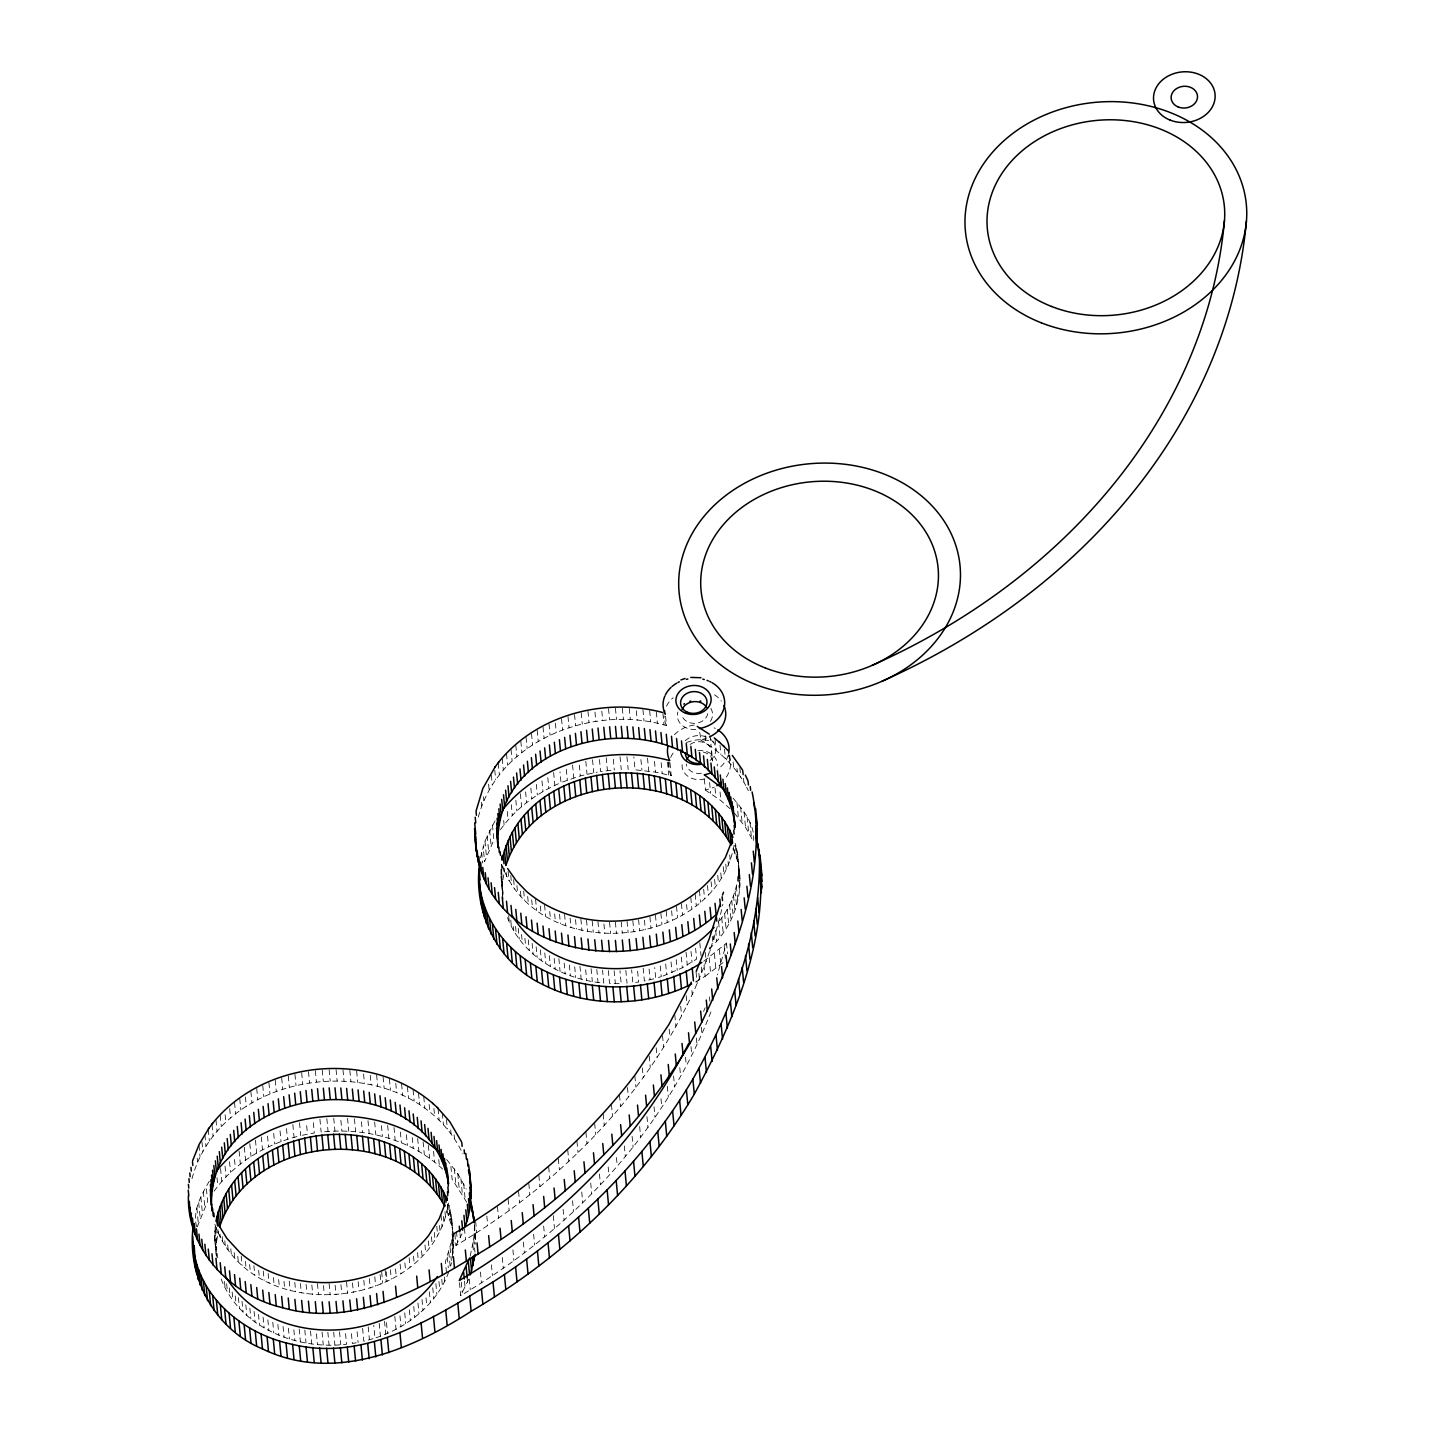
<?xml version="1.0" encoding="UTF-8"?>
<svg xmlns="http://www.w3.org/2000/svg" width="1435" height="1435" viewBox="0 0 1435 1435"><rect width="100%" height="100%" fill="white"/><g stroke="black" fill="none" stroke-linecap="round" stroke-linejoin="round"><path stroke-width="0.75" stroke-dasharray="5 3.75" d="M217.779 1257.867L214.784 1240.54L215.214 1226.118L216.631 1241.149L216.201 1255.571M453.245 1253.15L451.828 1238.118L452.527 1257.939L453.245 1233.957M470.178 1256.145L473.729 1239.23L474.411 1227.822L475.631 1240.719M500.923 874.292L501.497 864.677L502.914 898.902L500.923 874.292L502.824 895.063M719.67 920.66C736.55 899.243 743.438 869.646 735.133 843.367M709.285 948.768C737.823 923.584 749.644 879.26 731.061 844.892M216.631 1241.149L218.353 1231.607M214.891 1224.342C250.641 1329.223 432.132 1312.487 448.509 1203.032M502.914 879.709L504.636 870.148M480.438 857.879L484.994 841.089L495.559 819.762M446.464 1272.432L445.442 1261.688L451.11 1242.907M695.58 981.935L705.123 976.338L703.706 961.306L726.523 943.1L717.339 974.831M192.021 1178.619C222.945 1062.42 411.576 1045.003 462.877 1153.919M209.277 1181.202C201.42 1194.853 192.487 1210.261 196.559 1226.566M197.259 1226.853L207.591 1201.418L206.174 1186.386M478.303 817.161C498.86 739.276 593.749 704.011 666.468 725.59L665.571 716.191M450.68 1265.849L451.523 1262.692M454.877 1234.19L455.935 1245.472C582.466 1170.709 690.648 1050.079 722.863 904.265M492.456 824.928L493.873 839.959L484.564 861.664L483.147 846.632M501.676 864.426C538.484 966.221 713.859 951.262 734.11 845.412L734.989 853.825M448.689 1272.11C436.778 1304.523 407.181 1327.752 374.965 1338.102L373.746 1325.222M459.469 1282.693L460.671 1295.572L469.03 1278.549M710.899 1011.908C664.584 1132.412 570.951 1230.62 460.671 1295.572M703.581 1011.424L705.123 1007.801M455.935 1245.472L462.016 1233.885M214.102 1191.176C234.282 1163.032 265.726 1144.251 299.072 1136.072M500.384 829.735C515.506 808.587 537.174 792.676 561.013 782.649L559.991 771.904M705.123 976.338L724.011 961.863M663.06 976.033L682.325 967.818L696.621 959.082L695.598 948.338M562.592 782.021L580.35 775.904L597.175 772.138M362.589 1328.344L363.808 1341.241L373.118 1338.658M643.167 968.123L644.387 981.02L653.84 978.813M699.724 732.334L700.944 739.725A30.87 25.346 -5.4 0 0 706.737 738.092M704.154 779.205L705.679 789.824A30.87 25.346 -5.4 0 0 714.2 787.062M302.426 1135.282L307.485 1134.188L306.462 1123.444M310.893 1133.596L314.301 1133.004L313.081 1120.125M356.185 1342.801L352.364 1343.465L351.144 1330.568M610.897 770.326L600.583 771.564L599.364 758.667M324.615 1131.784C367.216 1127.802 412.634 1140.09 443.863 1170.225M221.169 1279.033C239.878 1327.895 297.296 1350.389 346.57 1344.218L345.548 1333.492M608.332 970.598L609.552 983.477L615.364 983.657L621.194 983.603L619.974 970.724M669.984 762.81L671.203 775.689L655.49 772.102L635.059 769.806L633.84 756.927M507.452 917.575C522.161 956.75 563.542 979.764 603.758 983.065L602.539 970.186M700.441 739.85C719.168 750.738 735.527 766.272 745.734 785.519M705.177 789.95L720.872 800.622L730.146 808.784M732.98 798.111C743.187 810.111 754.595 823.69 753.68 840.426M734.415 813.143L745.5 827.224L753.07 840.82M446.698 1159.552L457.783 1173.633L466.196 1188.987M466.788 1202.279L452.097 1179.122L450.68 1164.09M746.666 787.223L748.317 790.721M446.877 1210.763L452.545 1229.203M453.281 1234.441L448.85 1204.826L450.267 1219.858M503.201 893.323L501.066 879.081M474.321 1225.885L475.774 1240.97M749.985 822.309L751.402 837.34M743.509 778.344L743.868 782.111M747.187 817.179L748.604 832.21M739.868 767.725L740.765 777.124M744.065 812.192L745.5 827.224M736.998 768.514L737.357 772.263M740.657 807.331L742.092 822.363M733.124 761.931L733.644 767.564M736.962 802.631L738.397 817.663M729.751 755.258L730.343 761.698M728.603 751.761L729.68 763.025M737.393 852.731L739.958 877.287M738.684 867.045L740.101 882.077M736.406 848.013L737.823 863.045M738.541 871.852L739.958 886.884M738.397 873.467L739.814 888.498M735.33 845.52L736.55 858.399M738.11 876.659L739.527 891.691M724.532 749.267L725.41 758.667M736.388 886.22L737.805 901.252M735.115 890.938L736.532 905.969M720.011 745.106L720.908 754.487M729.715 854.919L730.236 860.552M733.554 895.619L734.971 910.651M728.047 861.413L728.406 865.161M731.724 900.247L733.142 915.279M715.06 739.24L716.137 750.523M720.065 792.03L720.872 800.622M725.769 864.085L726.307 869.718M729.626 904.785L731.043 919.817M723.24 866.668L723.94 874.184M727.258 909.252L728.675 924.283M711.634 751.115L712.585 761.106M710.056 735.473L711.132 746.738M715.043 788.263L715.868 796.856M720.783 872.91L721.321 878.561M724.639 913.629L726.056 928.66M726.523 943.1L727.545 953.844M705.177 735.671L705.894 743.187M709.608 782.541L710.63 793.286M717.733 875.314L718.433 882.83M721.751 917.898L723.186 932.929M724.173 945.414L725.392 958.293M714.612 879.458L715.312 886.974M718.63 922.041L720.047 937.073M719.401 949.683L720.836 964.715M711.078 881.61L711.957 891.009M715.688 930.382L716.693 941.109M713.661 935.997L714.02 939.764M714.397 953.755L715.814 968.786M707.473 885.503L708.37 894.902M712.298 936.427L713.105 945.001M709.877 947.046L710.235 950.813M703.67 889.269L704.549 898.651M709.159 957.647L710.576 972.679M699.473 890.991L700.531 902.256M705.267 952.41L706.163 961.809M709.482 996.877L709.877 1001.164M695.24 894.435L696.298 905.7M699.832 942.921L701.033 955.818M701.267 967.1L701.805 972.733M698.863 973.343L699.473 979.8M690.827 897.7L691.885 908.983M696.101 972.32L697.177 983.585M701.302 1027.245L701.912 1033.684M686.576 904.552L687.293 912.068M691.006 951.441L692.029 962.185M691.903 990.616L692.262 994.365M696.388 1038.025L696.997 1044.465M668.405 762.093L669.015 768.532M681.446 903.709L682.522 914.992M686.038 952.212L687.257 965.091M662.916 713.625L663.975 724.908M667.49 762.128L668.71 775.008M686.181 995.675L687.06 1005.074M690.988 1046.581L691.813 1055.173M676.513 906.436L677.589 917.7M681.302 957.073L682.325 967.818M656.351 712.047L657.409 723.312M661.14 762.685L662.145 773.429M671.616 910.83L672.513 920.23M676.226 959.602L677.248 970.329M680.71 1006.276L681.607 1015.675M685.535 1057.2L686.343 1065.792M649.678 710.72L650.755 722.002M654.468 761.375L655.49 772.102M666.235 911.279L667.293 922.544M671.024 961.916L672.028 972.661M674.809 1014.922L675.867 1026.204M679.795 1067.712L680.603 1076.304M642.934 709.679L644.01 720.962M647.526 758.182L648.746 771.061M660.889 913.377L661.966 924.66M665.679 964.033L666.701 974.76M669.158 1029.11L669.876 1036.626M673.589 1075.999L674.611 1086.726M636.297 710.791L637.194 720.191M640.907 759.563L641.929 770.29M655.454 915.279L656.512 926.562M660.243 965.916L661.248 976.661L655.705 978.329L654.701 967.603M662.539 1035.675L663.598 1046.958M667.311 1086.331L668.333 1097.058M649.911 916.947L650.97 928.23M629.265 708.424L630.324 719.706M644.458 920.283L645.355 929.683M649.068 969.055L650.091 979.782M656.172 1047.783L657.069 1057.182M660.997 1098.69L661.804 1107.282M622.359 708.226L623.436 719.491M626.951 756.711L628.171 769.591M638.593 919.638L639.651 930.902M649.212 1056.016L650.27 1067.281M654.001 1106.654L655.006 1117.399M615.454 708.298L616.512 719.563M620.028 756.783L621.247 769.662M632.835 920.624L633.911 931.907M637.624 971.28L638.647 982.006L632.853 982.778L631.633 969.899M608.53 708.639L609.606 719.922M613.319 759.276L614.341 770.021M642.342 1067.891L643.221 1077.29M646.952 1116.645L647.956 1127.39M627.059 921.396L628.117 932.66M601.821 711.15L602.7 720.549M606.216 757.77L607.435 770.649M621.229 921.934L622.306 933.198M625.821 970.419L627.041 983.298M634.862 1075.891L635.92 1087.156M639.651 1126.529L640.656 1137.273M615.4 922.221L616.458 933.503M594.951 712.047L595.848 721.446M627.49 1087.515L628.369 1096.914M632.1 1136.287L633.104 1147.031M609.57 922.274L610.628 933.557M614.144 970.778L615.364 983.657M587.955 711.365L589.032 722.63M592.547 759.85L593.767 772.73M603.92 923.979L604.817 933.378M619.507 1095.264L620.584 1106.546M624.297 1145.919L625.319 1156.646M581.211 712.818L582.287 724.083M585.803 761.303L587.023 774.183M597.965 921.701L599.023 932.965M574.556 714.54L575.614 725.805M579.345 765.178L580.35 775.904M611.471 1104.771L612.53 1116.035M616.458 1157.561L617.265 1166.135M592.207 921.037L593.265 932.319M596.799 969.54L598 982.419M567.991 716.513L569.049 727.796M572.565 765.016L573.785 777.896M586.52 920.158L587.579 931.441M591.094 968.661L592.314 981.54M603.184 1114.116L604.261 1125.399M608.171 1166.906L608.996 1175.498M580.888 919.064L581.964 930.328M585.677 969.701L586.7 980.428M561.533 718.756L562.592 730.038M566.323 769.411L567.327 780.138M575.525 919.602L576.422 928.983M579.937 966.203L581.157 979.101M594.664 1123.336L595.74 1134.601M599.453 1173.974L600.476 1184.718M555.381 723.15L556.278 732.532M570.09 918.041L570.969 927.423M574.7 966.795L575.704 977.54M549.031 724.011L550.089 735.294M553.623 772.514L554.825 785.393M585.928 1132.412L586.987 1143.677M590.718 1183.05L591.722 1193.776M564.565 914.364L565.641 925.647M569.354 965.02L570.377 975.746M543.022 727.007L544.08 738.272M547.793 777.644L548.816 788.389M559.542 914.239L560.421 923.638M564.152 963.011L565.157 973.737M576.942 1141.327L578.018 1152.592M581.731 1191.965L582.754 1202.709M554.645 913.916L555.345 921.431M558.879 958.652L560.081 971.531M537.174 730.236L538.233 741.5M541.964 780.873L542.968 791.6M549.713 911.494L550.43 919.01M554.143 958.383L555.166 969.109M531.524 733.68L532.582 744.944M536.295 784.317L537.318 795.062M544.582 905.108L545.659 916.391M549.372 955.746L550.394 966.49M567.758 1150.081L568.816 1161.363M572.529 1200.736L573.552 1211.463M526.071 737.357L527.129 748.622M530.842 787.994L531.865 798.721M540.349 906.059L541.049 913.575M544.78 952.93L545.784 963.674M520.833 741.231L521.892 752.496M525.605 791.869L526.627 802.613M535.578 899.297L536.636 910.561M540.349 949.934L541.372 960.661M558.341 1158.691L559.399 1169.973M563.112 1209.346L564.134 1220.073M531.703 899.871L532.403 907.386M536.134 946.741L537.156 957.486M515.811 745.303L516.887 756.586M520.403 793.806L521.623 806.685M527.685 896.498L528.385 904.014M532.116 943.387L533.12 954.131M511.039 749.572L512.116 760.855M515.829 800.228L516.851 810.954M523.685 891.099L524.582 900.498M528.295 939.871L529.318 950.598M548.708 1167.139L549.766 1178.422M553.282 1215.642L554.502 1228.521M520.457 891.189L520.995 896.821M524.905 938.329L525.73 946.921M506.537 754.021L507.595 765.303M511.308 804.676L512.331 815.403M516.923 885.485L517.622 893M521.551 934.508L522.376 943.1M502.268 758.649L503.344 769.913M507.255 811.439L508.08 820.031M513.622 879.637L514.501 889.036M518.232 928.391L519.255 939.136M510.752 875.547L511.631 884.929M515.56 926.454L516.367 935.046M538.86 1175.426L539.919 1186.691M543.65 1226.064L544.654 1236.809M498.286 763.42L499.362 774.703M503.685 820.515L504.098 824.802M508.133 871.332L509.012 880.731M513.335 926.526L513.748 930.831M506.286 872.641L506.645 876.408M510.77 920.068L511.38 926.508M494.77 770.218L495.649 779.618M504.187 868.229L504.546 871.978M508.672 915.638L509.281 922.095M502.824 866.327L503.631 874.919M501.066 869.484L502.483 884.516M491.362 775.295L492.241 784.676M528.815 1183.534L529.874 1194.817M533.605 1234.172L534.609 1244.916M488.6 784.227L489.138 789.86M489.64 830.219L491.075 845.251M483.487 796.784L483.846 800.551M487.165 835.618L488.582 850.65M518.555 1191.48L519.631 1202.745M523.344 1242.118L524.367 1252.845M481.317 802.255L481.676 806.022M484.994 841.089L486.411 856.121M481.622 852.246L482.644 862.973M508.116 1199.229L509.174 1210.512M512.905 1249.867L513.909 1260.612M497.479 1206.817L498.537 1218.082M502.268 1257.455L503.272 1268.199M486.824 1216.091L487.721 1225.472M491.434 1264.845L492.456 1275.589M475.649 1221.418L476.707 1232.683M480.438 1272.056L481.442 1282.8M474.447 1224.288L475.667 1237.167M474.25 1233.526L475.254 1244.271M473.729 1239.23L474.949 1252.109M472.886 1244.898L473.496 1251.338M463.702 1183.749L465.119 1198.781M460.904 1178.637L462.321 1193.669M464.456 1228.432L465.532 1239.714M469.245 1279.069L470.267 1289.814M454.124 1134.816L454.482 1138.565M457.783 1173.633L459.218 1188.664M467.182 1277.903L467.595 1282.208M450.716 1129.955L451.074 1133.722M454.375 1168.79L455.81 1183.821M460.007 1233.723L460.366 1237.49M464.492 1281.15L465.101 1287.59M446.482 1119.623L447.361 1129.022M456.491 1231.499L457.568 1242.782M461.281 1282.137L462.303 1292.881M442.321 1113.201L443.397 1124.484M451.11 1214.171L453.819 1243.535M450.124 1209.472L451.541 1224.503M452.456 1235.463L453.675 1248.342M447.684 1204.539L448.707 1215.266M447.433 1204.073L447.792 1207.822M438.07 1108.842L439.128 1120.125M450.106 1247.661L451.325 1260.558M444.976 1211.678L445.514 1217.328M448.832 1252.396L450.249 1267.428M433.908 1108.43L434.626 1115.946M438.751 1159.606L439.361 1166.045M443.433 1216.36L443.953 1221.992M447.272 1257.078L448.294 1267.805M441.065 1215.337L442.123 1226.62M429.137 1104.448L429.854 1111.964M433.567 1151.336L434.59 1162.063M439.487 1225.526L440.025 1231.158M444.348 1276.971L444.76 1281.276M436.778 1226.243L437.657 1235.625M441.783 1279.303L442.393 1285.742M423.773 1096.914L424.85 1108.197M428.365 1145.417L429.585 1158.296M434.321 1232.486L435.038 1240.001M438.966 1281.527L439.774 1290.101M418.536 1093.362L419.612 1104.627M423.128 1141.847L424.347 1154.745M431.451 1236.755L432.15 1244.271M435.881 1283.643L436.886 1294.37M428.33 1240.916L429.029 1248.432M432.76 1287.787L433.765 1298.531M413.101 1090.026L414.159 1101.291M417.675 1138.511L418.894 1151.39M424.957 1244.934L425.675 1252.45M429.388 1291.823L430.41 1302.567M407.432 1086.905L408.509 1098.188M412.222 1137.56L413.244 1148.287M421.549 1250.71L422.087 1256.36M426.016 1297.868L426.823 1306.46M417.567 1252.594L418.267 1260.109M421.998 1299.482L423.002 1310.209M401.603 1084.035L402.661 1095.318M406.392 1134.69L407.397 1145.417M413.531 1256.199L414.249 1263.715M417.962 1303.088L418.984 1313.814M395.755 1083.299L396.652 1092.699M400.365 1132.054L401.387 1142.798M409.136 1257.76L410.015 1267.159M413.746 1306.514L414.751 1317.258M389.405 1079.048L390.464 1090.313M393.997 1127.533L395.199 1140.43M404.885 1262.908L405.603 1270.423M409.316 1309.796L410.338 1320.523M383.091 1076.932L384.149 1088.196M387.665 1125.435L388.885 1138.314M400.114 1264.127L400.993 1273.527M404.724 1312.899L405.746 1323.626M395.522 1268.917L396.239 1276.433M399.952 1315.805L400.975 1326.532M376.634 1075.084L377.692 1086.349M381.423 1125.722L382.427 1136.466M390.41 1269.76L391.307 1279.159M394.822 1316.379L396.042 1329.258M370.248 1075.371L371.127 1084.77M374.643 1121.991L375.862 1134.87M386.284 1271.805L387.163 1281.204M385.154 1270.406L386.23 1281.67M363.575 1074.062L364.472 1083.443M367.988 1120.663L369.208 1133.56M381.674 1271.948L382.75 1283.231M386.463 1322.586L387.486 1333.33M380.114 1274.603L381.01 1284.002M384.526 1321.222L385.746 1334.102M356.651 1071.138L357.728 1082.403M361.441 1121.775L362.463 1132.52M374.786 1276.719L375.683 1286.101M379.199 1323.321L380.418 1336.218M349.835 1070.367L350.911 1081.649M354.427 1118.87L355.647 1131.749M369.351 1278.603L370.23 1288.002M363.808 1280.289L364.687 1289.67M368.203 1326.891L369.423 1339.788M342.983 1069.882L344.041 1081.147M347.557 1118.367L348.777 1131.264M358.176 1281.742L359.073 1291.123M336.077 1069.667L337.153 1080.95M340.866 1120.304L341.889 1131.049M352.49 1282.962L353.369 1292.361M357.1 1331.734L358.104 1342.46M329.171 1069.739L330.229 1081.021M333.745 1118.242L334.965 1131.121M346.552 1282.083L347.629 1293.348M322.247 1070.097L323.323 1081.362M326.839 1118.582L328.059 1131.462M340.938 1284.72L341.835 1294.119M315.359 1070.725L316.418 1081.99M319.933 1119.21L321.153 1132.107M335.126 1285.258L336.005 1294.657M339.539 1331.877L340.759 1344.756M329.117 1283.679L330.176 1294.944M333.691 1332.164L334.911 1345.043M308.489 1071.622L309.565 1082.905M323.467 1285.617L324.346 1294.998M327.862 1332.218L329.081 1345.115M301.673 1072.806L302.749 1084.089M317.458 1283.554L318.534 1294.836M322.05 1332.057L323.27 1344.936M294.928 1074.259L296.005 1085.542M299.52 1122.762L300.74 1135.641M311.843 1285.025L312.74 1294.424M316.453 1333.779L317.476 1344.523M288.274 1075.981L289.332 1087.264M292.848 1124.484L294.067 1137.363M306.103 1284.379L306.982 1293.778M310.516 1330.998L311.718 1343.878M281.708 1077.972L282.767 1089.237M286.48 1128.61L287.502 1139.354M300.417 1283.5L301.296 1292.881M304.812 1330.119L306.032 1342.999M294.785 1282.388L295.682 1291.787M299.197 1329.007L300.417 1341.886M275.251 1080.214L276.309 1091.479M280.04 1130.852L281.045 1141.596M289.242 1281.042L290.139 1290.442M293.852 1329.814L294.875 1340.541M268.919 1082.707L269.995 1093.99M273.708 1133.363L274.731 1144.09M283.986 1281.365L284.686 1288.881M288.417 1328.254L289.422 1338.981M262.748 1085.47L263.807 1096.735M267.538 1136.107L268.542 1146.834M278.641 1279.572L279.359 1287.087M283.072 1326.46L284.094 1337.205M256.721 1088.447L257.798 1099.73M261.314 1136.95L262.533 1149.83M273.439 1277.581L274.139 1285.096M277.87 1324.451L278.874 1335.196M268.184 1273.473L269.062 1282.872M272.793 1322.245L273.798 1332.989M250.892 1091.676L251.95 1102.959M255.466 1140.179L256.686 1153.058M263.251 1271.069L264.148 1280.45M267.861 1319.823L268.883 1330.568M245.403 1097.004L246.3 1106.403M249.816 1143.623L251.035 1156.502M258.659 1270.316L259.376 1277.832M263.089 1317.204L264.112 1327.931M239.771 1098.797L240.847 1110.08M244.363 1147.3L245.582 1160.18M253.887 1265.616L254.766 1275.015M258.497 1314.388L259.502 1325.115M234.551 1102.672L235.609 1113.955M239.125 1151.175L240.345 1164.054M249.636 1264.504L250.354 1272.02M254.067 1311.375L255.089 1322.119M245.421 1261.311L246.12 1268.827M249.851 1308.2L250.856 1318.926M229.708 1108.645L230.605 1118.026M234.515 1159.552L235.34 1168.144M241.223 1256.073L242.102 1265.473M245.833 1304.846L246.838 1315.572M225.116 1114.78L225.833 1122.296M229.546 1161.668L230.569 1172.413M237.762 1256.307L238.3 1261.957M242.013 1301.312L243.035 1312.056M234.174 1252.629L234.712 1258.262M238.425 1297.635L239.448 1308.379M220.237 1115.479L221.313 1126.744M225.026 1166.117L226.048 1176.861M230.82 1248.809L231.34 1254.441M235.268 1295.966L236.075 1304.541M215.985 1120.089L217.062 1131.372M220.577 1168.592L221.797 1181.471M227.699 1244.845L228.219 1250.477M232.147 1292.002L232.972 1300.576M224.811 1240.755L225.349 1246.387M229.277 1287.895L230.084 1296.487M212.003 1124.879L213.08 1136.143M216.99 1177.669L217.815 1186.261M222.192 1236.54L222.73 1242.172M226.658 1283.697L227.465 1292.271M220.003 1234.1L220.362 1237.849M224.488 1281.509L225.098 1287.948M217.905 1229.669L218.263 1233.436M208.308 1129.793L209.367 1141.076M216.541 1227.768L217.349 1236.36M214.784 1230.925L216.201 1245.957M214.64 1235.732L216.541 1256.504M204.9 1134.852L205.958 1146.135M214.784 1240.54L216.434 1258.208M201.958 1141.919L202.855 1151.318M198.981 1145.327L200.039 1156.61M203.357 1191.678L204.792 1206.709M197.205 1158.242L197.564 1161.991M200.864 1197.059L202.299 1212.091M198.694 1202.548L200.129 1217.58M196.864 1208.091L198.281 1223.122M451.828 1218.925L452.402 1228.504M666.468 725.59A30.87 25.346 -5.4 0 1 664.118 715.939M666.468 706.163A30.87 25.346 -5.4 0 1 673.158 697.733M714.504 694.791A30.87 25.346 -5.4 0 1 721.375 701.159M707.76 713.661A13.22 10.87 -5.4 0 1 695.347 723.312A13.22 10.87 -5.4 0 1 681.894 715.509M710.863 708.316A17.633 14.476 -5.4 0 1 710.468 721.375M695.796 729.464A17.633 14.476 -5.4 0 1 677.858 712.011M728.155 755.348A30.87 25.346 -5.4 0 1 717.805 769.106M674.432 734.702A30.87 25.346 -5.4 0 1 695.24 724.908M714.11 727.832A30.87 25.346 -5.4 0 1 715.383 728.46M728.693 755.689A30.87 25.346 -5.4 0 1 726.11 777.357M671.203 775.689A30.87 25.346 -5.4 0 1 669.194 762.326M670.665 757.447A30.87 25.346 -5.4 0 1 674.055 751.797M686.504 742.577A30.87 25.346 -5.4 0 1 714.217 742.29M690.109 744.442A13.22 10.87 -5.4 0 1 706.63 743.76A13.22 10.87 -5.4 0 1 710.433 756.873M701.374 773.268A13.22 10.87 -5.4 0 1 686.289 764.048M703.276 752.048A13.22 10.87 -5.4 0 1 712.513 760.586M697.948 750.738A17.633 14.476 -5.4 0 1 717.213 766.003M704.782 778.846A17.633 14.476 -5.4 0 1 687.526 775.994A17.633 14.476 -5.4 0 1 682.594 762.111M712.406 741.016A17.633 14.476 -5.4 0 1 710.092 760.478M685.212 740.747A17.633 14.476 -5.4 0 1 706.558 737.034M710.092 738.971A17.633 14.476 -5.4 0 1 711.868 740.46"/><path stroke-width="1.5" d="M756.478 838.309C774.129 927.01 736.083 1017.487 694.307 1094.134C640.763 1184.61 561.426 1258.262 471.128 1311.321C410.805 1350.317 332.525 1383.197 262.479 1348.882C214.748 1329.348 186.837 1277.545 193.133 1226.907M195.573 1268.414L194.227 1245.741M210.407 1194.189L211.465 1205.454C209.331 1078.887 427.935 1058.725 448.509 1183.839L447.451 1172.574M715.025 903.332L716.101 914.615C641.104 983.908 475.846 954.078 475.702 836.085M691.634 984.015C645.786 1007.137 588.798 1008.141 542.932 984.553C497.64 963.477 472.958 912.373 479.595 863.565L479.99 867.852M463.953 1215.355L465.03 1226.62C472.94 1206.799 471.541 1185.149 468.51 1164.503M498.035 847.206C490.913 716.137 720.944 696.029 735.222 827.17L733.016 806.38M188.416 1195.75C186.837 1250.441 231.519 1295.913 282.713 1307.733C357.62 1329.438 428.455 1284.361 489.712 1246.889C577.193 1190.871 652.853 1114.511 701.715 1022.348C735.438 952.015 768.245 871.099 752.101 791.959M194.155 1253.383C202.676 1301.258 246.802 1335.07 292.596 1344.398C365.728 1362.192 433.298 1318.012 493.012 1281.975C573.552 1230.351 644.01 1161.686 692.872 1079.102C732.083 1009.72 762.99 930.149 759.169 849.394M470.375 1274.872L475.146 1254.262M215.932 1221.328C237.439 1117.578 407.486 1101.901 447.29 1200.234M476.187 810.578L482.895 788.353L495.165 766.828M502.214 859.888C523.649 756.783 691.831 740.46 732.962 837.287M719.796 905.27L709.285 938.616L696.226 971.405M192.595 1160.807L199.106 1144.43L208.882 1128.269M443.361 1191.301L444.778 1206.333C398.553 1120.789 249.744 1134.529 219.627 1226.871L218.21 1211.84M729.644 829.861L731.061 844.892C684.836 759.33 536.026 773.07 505.909 865.431L504.492 850.399M444.581 1205.113L439.074 1218.979L428.527 1235.661C384.203 1290.424 293.673 1298.765 240.201 1252.827L226.874 1238.333L218.999 1225.687M688.567 1043.676C637.875 1143.211 554.897 1224.037 459.254 1280.54L469.568 1257.993M730.863 843.672L725.357 857.538L714.809 874.202C670.486 928.965 579.955 937.324 526.484 891.386L516.277 880.857L507.649 868.57M722.469 895.099L723.563 892.175M691.311 982.186L668.907 1024.464L635.436 1074.385C586.108 1139.534 522.699 1193.382 452.348 1234.62M437.388 1276.504C391.109 1345.725 271.054 1349.851 226.048 1277.24M212.093 1124C263.807 1059.209 370.732 1049.362 433.298 1103.82M498.393 762.541C536.403 714.738 604.422 697.159 662.45 712.442M208.398 1128.915L212.559 1123.372M494.698 767.456L498.842 761.931M502.663 809.77C541.641 761.465 611.059 744.137 669.786 760.658A30.87 25.346 -5.4 0 1 668.028 746.057M216.38 1171.229C268.524 1106.798 375.037 1096.968 437.926 1151.013M714.074 927.387C662.45 984.589 554.484 983.746 512.331 915.799M701.823 962.454C627.292 1012.644 494.896 984.607 479.577 886.31M680.908 679.957L685.015 678.522M699.383 728.567L699.885 728.442A30.87 25.346 -5.4 0 0 723.94 708.388A30.87 25.346 -5.4 0 0 712.244 682.791M690.773 677.41L700.98 677.715M697.231 726.415L709.285 734.146M714.271 737.895L719.581 742.379M724.209 789.573L704.262 774.792A30.87 25.346 -5.4 0 0 711.437 772.622M723.491 746.003L728.334 750.9M437.209 1107.443L449.711 1121.56L461.496 1141.74M719.007 741.859L724.083 746.541M432.724 1103.3L437.801 1107.999M732.298 755.42L742.505 769.949M745.303 775.061L747.779 780.281M474.339 1222.925L470.196 1199.768L470.608 1204.055M759.815 860.713L760.604 864.426M468.402 1170.207L469.586 1175.785M755.635 808.676L757.214 825.609M760.03 855.027L761.949 875.727M756.317 820.031L757.375 831.313M760.693 866.381L762.111 881.413M754.146 803.116L754.684 808.748M758.003 843.834L759.007 854.56M757.214 837L756.137 825.735L757.034 838.901M760.532 872.085L761.949 887.117M760.353 873.969L761.77 889M756.891 842.614L757.285 846.901M755.635 831.421L756.693 842.704M760.012 877.772L761.429 892.803M750.254 786.541L750.613 790.29M748.083 781.196L748.442 784.945M753.249 851.134L754.326 862.417M757.644 897.485L759.061 912.517M742.792 770.828L743.151 774.595M751.438 862.865L752.496 874.148M755.814 909.216L757.232 924.248M749.321 874.579L750.379 885.843M753.698 920.929L755.115 935.961M746.9 886.238L747.958 897.521M751.276 932.589L752.693 947.62M744.173 897.88L745.231 909.162M748.55 944.23L749.967 959.262M734.307 820.694L734.828 826.345M732.029 801.681L733.088 812.945M734.164 825.502L734.505 829.269M730.738 797.017L731.814 808.3M733.733 830.309L734.074 834.076M741.142 909.485L742.2 920.75M745.518 955.818L746.935 970.849M729.195 792.443L730.254 803.708M727.366 787.941L728.424 799.205M731.742 834.273L732.55 842.865M732.011 839.87L732.37 843.636M725.267 783.51L726.325 794.793M737.805 921.019L738.881 932.302M742.2 967.369L743.617 982.401M722.899 779.187L723.957 790.47M727.276 825.538L728.693 840.569M720.28 774.972L721.339 786.254M724.657 821.322L726.074 836.354M734.182 932.517L735.258 943.799M738.577 978.867L739.994 993.899M717.392 770.882L718.469 782.165M721.787 817.233L723.204 832.264M714.271 766.918L715.347 778.2M718.666 813.268L720.083 828.3M730.271 943.961L731.33 955.226M734.648 990.311L736.065 1005.343M710.917 763.097L711.993 774.362M715.294 809.448L716.729 824.479M722.146 896.749L722.505 900.516M707.329 759.42L708.406 770.685M711.706 805.77L713.141 820.802M726.056 955.333L727.115 966.598M730.433 1001.684L731.85 1016.715M719.796 899.063L720.514 906.579M703.527 755.886L704.585 767.169M707.903 802.237L709.32 817.268M721.554 966.634L722.612 977.917M725.931 1012.984L727.348 1028.016M716.46 917.378L716.818 921.126M699.491 752.532L700.567 763.815M703.885 798.882L705.303 813.914M695.275 749.357L696.334 760.622M699.652 795.707L701.069 810.739M710.02 907.404L711.078 918.687M716.747 977.863L717.823 989.146M721.141 1024.213L722.558 1039.245M690.863 746.343L691.921 757.626M695.24 792.694L696.657 807.726M704.782 911.297L705.841 922.562M711.67 989.02L712.729 1000.303M716.047 1035.37L717.464 1050.402M686.253 743.527L687.329 754.81M690.63 789.878L692.065 804.909M699.329 914.956L700.388 926.239M706.289 1000.087L707.365 1011.37M710.684 1046.438L712.101 1061.469M681.481 740.908L682.558 752.191M685.876 787.259L687.293 802.291M676.567 738.487L677.625 749.77M680.943 784.837L682.36 799.869M693.679 918.418L694.737 929.683M700.639 1011.083L701.715 1022.348M705.033 1057.416L706.45 1072.447M671.49 736.281L672.549 747.545M675.867 782.613L677.284 797.645M687.831 921.647L688.89 932.911M692.208 967.979L693.428 980.876M694.701 1021.971L695.778 1033.236M699.096 1068.304L700.513 1083.335M666.27 734.272L667.329 745.554M670.647 780.622L672.064 795.654M681.822 924.624L682.881 935.907M686.199 970.975L687.616 986.006M660.943 732.496L662.001 743.76M665.32 778.828L666.737 793.86M688.495 1032.752L689.571 1044.034M692.872 1079.102L694.307 1094.134M675.634 927.369L676.71 938.651M680.011 973.719L681.446 988.751M655.49 730.917L656.566 742.2M659.867 777.268L661.302 792.299M682.02 1043.442L683.078 1054.707M686.396 1089.793L687.813 1104.824M669.32 929.88L670.378 941.145M673.697 976.231L675.114 991.262M649.947 729.59L651.024 740.855M654.342 775.94L655.759 790.972M644.333 728.478L645.391 739.742M648.71 774.828L650.127 789.86M675.257 1054.007L676.316 1065.29M679.634 1100.358L681.051 1115.39M662.862 932.122L663.921 943.405M667.239 978.473L668.656 993.504M638.647 727.599L639.705 738.864M643.024 773.949L644.441 788.981M656.297 934.113L657.356 945.378M660.674 980.464L662.091 995.495M668.226 1064.483L669.284 1075.748M672.602 1110.833L674.037 1125.865M632.889 726.953L633.947 738.218M637.266 773.304L638.683 788.335M649.625 935.835L650.701 947.1M654.019 982.186L655.436 997.217M660.925 1074.815L662.001 1086.098M665.32 1121.165L666.737 1136.197M627.095 726.541L628.171 737.805M631.472 772.891L632.907 787.923M642.88 937.288L643.938 948.553M647.257 983.639L648.692 998.67M621.283 726.361L622.342 737.626M625.66 772.712L627.077 787.743M653.373 1085.039L654.45 1096.322M657.768 1131.39L659.185 1146.421M636.064 938.472L637.14 949.737M640.441 984.805L641.875 999.836M615.454 726.415L616.512 737.698M619.83 772.765L621.247 787.797M645.571 1095.138L646.629 1106.403M649.947 1141.489L651.364 1156.52M609.606 726.72L610.682 737.985M614.001 773.07L615.418 788.102M629.212 939.369L630.27 950.652M633.588 985.719L635.005 1000.751M603.794 727.24L604.852 738.523M608.171 773.591L609.588 788.622M622.306 939.997L623.382 951.279M626.682 986.347L628.117 1001.379M637.499 1105.093L638.557 1116.376M641.875 1151.444L643.293 1166.476M598 728.011L599.077 739.276M602.377 774.362L603.812 789.393M615.4 940.356L616.458 951.62M619.776 986.706L621.194 1001.738M629.176 1114.923L630.234 1126.188M633.553 1161.274L634.97 1176.305M592.26 729.016L593.319 740.281M596.637 775.348L598.054 790.38M608.476 940.427L609.552 951.692M612.871 986.76L614.288 1001.791M586.556 730.236L587.633 741.5M590.933 776.586L592.368 791.618M620.602 1124.592L621.678 1135.874M624.996 1170.942L626.413 1185.974M601.588 940.212L602.646 951.495M605.965 986.562L607.382 1001.594M580.942 731.689L582 742.953M585.319 778.039L586.736 793.071M575.399 733.357L576.457 744.639M579.776 779.707L581.193 794.739M594.718 939.728L595.794 950.992M599.095 986.078L600.53 1001.11M611.794 1134.134L612.853 1145.417M616.171 1180.485L617.606 1195.516M569.946 735.258L571.022 746.523M574.341 781.609L575.758 796.64M587.902 938.956L588.978 950.239M592.296 985.307L593.713 1000.338M564.619 737.375L565.677 748.639M568.995 783.707L570.413 798.739M602.736 1143.516L603.812 1154.798M607.131 1189.866L608.548 1204.898M581.157 937.916L582.233 949.181M585.534 984.267L586.969 999.298M559.399 739.689L560.475 750.953M563.794 786.039L565.211 801.071M574.502 936.607L575.561 947.871M578.879 982.939L580.296 997.971M593.462 1152.753L594.52 1164.018M597.839 1199.104L599.256 1214.136M554.323 742.218L555.399 753.483M558.699 788.55L560.134 803.582M567.937 935.01L568.995 946.293M572.314 981.361L573.731 996.392M549.39 744.926L550.466 756.209M553.784 791.277L555.202 806.309M544.618 747.85L545.695 759.115M549.013 794.183L550.43 809.214M583.937 1161.812L585.014 1173.095M588.314 1208.162L589.749 1223.194M561.48 933.163L562.538 944.427M565.856 979.513L567.273 994.545M540.026 750.935L541.085 762.218M544.403 797.286L545.82 812.318M555.166 931.046L556.224 942.311M559.542 977.396L560.959 992.428M535.614 754.218L536.672 765.483M539.99 800.551L541.408 815.582M574.197 1170.727L575.256 1181.992M578.574 1217.077L579.991 1232.109M548.977 928.678L550.053 939.943M553.354 975.011L554.789 990.042M531.38 757.662L532.439 768.927M535.757 803.995L537.174 819.026M527.362 761.25L528.421 772.532M531.739 807.6L533.156 822.632M542.968 926.041L544.026 937.324M547.345 972.392L548.762 987.423M564.224 1179.462L565.3 1190.745M568.619 1225.813L570.036 1240.844M523.542 765.016L524.6 776.281M527.919 811.367L529.354 826.381M537.12 923.171L538.197 934.454M541.497 969.522L542.932 984.553M519.954 768.909L521.013 780.174M524.331 815.259L525.748 830.291M531.47 920.068L532.529 931.351M535.847 966.419L537.264 981.45M516.6 772.945L517.658 784.21M520.977 819.277L522.394 834.309M554.053 1188.037L555.112 1199.301M558.43 1234.387L559.847 1249.419M513.461 777.088L514.537 788.371M517.856 823.439L519.273 838.471M526.017 916.732L527.075 928.014M530.394 963.082L531.829 978.114M510.591 781.358L511.649 792.64M514.968 827.708L516.403 842.74M520.779 913.18L521.856 924.445M525.156 959.513L526.591 974.544M507.972 785.734L509.03 796.999M512.349 832.085L513.766 847.116M505.604 790.201L506.663 801.465M509.981 836.551L511.398 851.583M543.65 1196.431L544.708 1207.696M548.026 1242.764L549.444 1257.795M515.775 909.395L516.833 920.678M520.152 955.746L521.587 970.778M503.506 794.739L504.564 806.022M507.882 841.089L509.299 856.121M501.676 799.367L502.734 810.631M506.053 845.717L507.47 860.749M511.003 905.413L512.08 916.696M515.398 951.764L516.815 966.795M500.115 804.048L501.174 815.313M498.824 808.766L499.9 820.049M503.219 855.116L504.026 863.709M506.501 901.252L507.559 912.517M510.878 947.584L512.295 962.616M497.837 813.537L498.896 824.802M501.658 856.211L502.017 859.96M497.12 818.327L498.178 829.591M500.098 851.619L500.456 855.368M533.049 1204.629L534.107 1215.911M537.425 1250.979L538.842 1266.011M496.689 823.134L497.748 834.399M498.824 846.973L499.362 852.605M496.546 827.941L497.604 839.206M497.819 842.273L498.358 847.906M496.689 832.731L497.999 846.919M502.232 896.893L503.308 908.158M506.627 943.226L508.044 958.257M498.25 892.355L499.326 903.62M502.645 938.705L504.062 953.737M494.555 887.655L495.631 898.92M498.95 934.006L500.367 949.037M491.147 882.794L492.223 894.077M495.541 929.145L496.958 944.176M522.232 1212.665L523.291 1223.947M526.609 1259.015L528.044 1274.047M488.043 877.807L489.102 889.072M492.42 924.158L493.837 939.19M485.245 872.677L486.304 883.96M489.622 919.028L491.039 934.059M482.752 867.44L483.828 878.722M487.129 913.79L488.564 928.822M476.061 811.546L476.42 815.295M480.582 862.112L481.658 873.377M484.976 908.463L486.393 923.494M475.218 817.215L475.738 822.847M478.752 856.677L479.81 867.942M483.129 903.028L484.546 918.059M474.698 822.919L475.774 834.183M477.227 851.17L478.303 862.435M479.075 869.251L480.097 879.996M481.604 897.503L483.039 912.534M474.537 828.605L475.595 839.888M478.913 874.955L479.918 885.7M474.698 834.291L477.12 856.856M479.075 880.642L481.855 906.974M511.219 1220.503L512.295 1231.786M515.613 1266.854L517.03 1281.885M475.2 839.959L476.276 851.242M500.026 1228.163L501.084 1239.427M504.402 1274.513L505.837 1289.545M488.635 1235.625L489.712 1246.889M493.012 1281.975L494.447 1297.007M477.066 1242.889L478.142 1254.154M481.442 1289.222L482.877 1304.254M469.353 1170.135L470.931 1187.068M470.034 1181.489L471.093 1192.754M472.886 1210.853L473.909 1221.58M467.326 1158.924L468.043 1166.44M471.72 1205.274L472.312 1211.714M469.855 1187.176L470.931 1198.458M465.819 1153.417L466.357 1159.049M469.353 1192.88L470.411 1204.144M464.151 1149.865L464.509 1153.614M468.51 1198.548L469.568 1209.831M473.891 1255.643L474.303 1259.93M461.801 1142.637L462.16 1146.404M467.326 1204.198L468.384 1215.481M472.312 1256.988L473.119 1265.58M465.801 1209.795L466.877 1221.077M470.393 1258.298L471.613 1271.177M468.33 1261.688L469.55 1274.585M465.317 1249.939L466.393 1261.221M469.693 1296.289L471.128 1311.321M461.783 1220.826L462.68 1230.208M466.16 1267.177L467.182 1277.903M459.29 1226.207L459.828 1231.84M463.684 1272.558L464.294 1278.998M446.733 1167.821L447.792 1179.104M448.025 1182.153L448.366 1185.902M445.747 1163.121L446.805 1174.404M447.881 1186.96L448.402 1192.593M444.455 1158.476L445.532 1169.74M447.451 1191.767L447.792 1195.516M453.406 1256.791L454.464 1268.074M457.783 1303.141L459.2 1318.173M442.913 1153.883L443.971 1165.166M446.733 1196.557L447.074 1200.306M441.083 1149.381L442.141 1160.664M445.46 1195.732L446.07 1202.171M438.984 1144.969L440.043 1156.233M436.617 1140.646L437.675 1151.91M440.993 1186.996L442.41 1202.028M433.998 1136.43L435.056 1147.695M438.375 1182.781L439.792 1197.812M431.11 1132.341L432.186 1143.605M435.505 1178.691L436.922 1193.723M441.316 1263.446L442.375 1274.728M445.693 1309.796L447.11 1324.828M427.989 1128.376L429.065 1139.641M432.383 1174.727L433.8 1189.758M424.634 1124.538L425.711 1135.82M429.011 1170.888L430.446 1185.92M421.047 1120.861L422.123 1132.143M425.424 1167.211L426.859 1182.243M417.244 1117.345L418.302 1128.61M421.621 1163.695L423.038 1178.727M429.065 1269.885L430.123 1281.15M433.442 1316.236L434.859 1331.267M413.208 1113.99L414.284 1125.255M417.603 1160.341L419.02 1175.373M408.993 1110.798L410.051 1122.08M413.37 1157.148L414.787 1172.18M404.58 1107.802L405.639 1119.067M408.957 1154.153L410.374 1169.184M416.67 1276.11L417.728 1287.392M421.047 1322.46L422.464 1337.492M399.97 1104.986L401.047 1116.251M404.347 1151.336L405.782 1166.368M395.199 1102.367L396.275 1113.632M399.594 1148.7L401.011 1163.731M390.284 1099.945L391.342 1111.21M394.661 1146.278L396.078 1161.31M385.208 1097.721L386.266 1109.004M389.585 1144.072L391.002 1159.103M379.988 1095.73L381.046 1106.995M384.365 1142.063L385.782 1157.094M395.54 1286.083L396.598 1297.348M399.917 1332.433L401.334 1347.465M374.661 1093.936L375.719 1105.219M379.037 1140.287L380.454 1155.319M369.208 1092.376L370.284 1103.641M373.584 1138.726L375.019 1153.758M383.037 1291.321L384.096 1302.603M387.414 1337.671L388.831 1352.703M363.665 1091.031L364.741 1102.313M368.06 1137.381L369.477 1152.413M358.05 1089.918L359.109 1101.201M362.427 1136.269L363.844 1151.301M376.58 1293.581L377.638 1304.846M380.957 1339.913L382.374 1354.945M352.346 1089.039L353.423 1100.322M356.741 1135.39L358.158 1150.422M370.015 1295.554L371.073 1306.837M374.392 1341.904L375.809 1356.936M346.606 1088.394L347.665 1099.676M350.983 1134.744L352.4 1149.776M363.342 1297.276L364.418 1308.559M367.719 1343.626L369.154 1358.658M340.812 1087.981L341.889 1099.264M345.189 1134.332L346.624 1149.363M356.598 1298.729L357.656 1310.012M360.974 1345.079L362.409 1360.111M335.001 1087.802L336.059 1099.084M339.377 1134.152L340.795 1149.184M349.781 1299.913L350.857 1311.195M354.158 1346.263L355.593 1361.295M329.171 1087.873L330.229 1099.138M333.548 1134.224L334.965 1149.256M323.323 1088.16L324.4 1099.443M327.718 1134.511L329.135 1149.543M342.929 1300.828L343.987 1312.092M347.306 1347.16L348.723 1362.192M317.512 1088.699L318.57 1099.963M321.888 1135.049L323.305 1150.081M336.023 1301.455L337.081 1312.72M340.4 1347.806L341.835 1362.837M311.718 1089.452L312.794 1100.735M316.095 1135.803L317.53 1150.834M329.117 1301.796L330.176 1313.079M333.494 1348.147L334.911 1363.178M305.978 1090.457L307.036 1101.739M310.355 1136.807L311.772 1151.839M322.193 1301.868L323.27 1313.151M326.57 1348.218L328.005 1363.25M300.274 1091.676L301.35 1102.959M304.651 1138.027L306.085 1153.058M315.305 1301.671L316.364 1312.935M319.682 1348.003L321.099 1363.035M294.659 1093.129L295.718 1104.412M299.036 1139.48L300.453 1154.511M289.117 1094.815L290.175 1106.08M293.493 1141.166L294.91 1156.197M308.435 1301.168L309.512 1312.451M312.812 1347.519L314.247 1362.55M283.664 1096.699L284.74 1107.981M288.058 1143.049L289.475 1158.081M301.619 1300.415L302.695 1311.68M306.014 1346.747L307.431 1361.779M278.336 1098.815L279.394 1110.098M282.713 1145.166L284.13 1160.197M294.875 1299.357L295.951 1310.639M299.251 1345.707L300.686 1360.739M273.116 1101.129L274.193 1112.412M277.511 1147.48L278.928 1162.511M288.22 1298.047L289.278 1309.33M292.596 1344.398L294.014 1359.429M268.04 1103.659L269.116 1114.941M272.417 1150.009L273.852 1165.041M281.655 1296.469L282.713 1307.733M286.031 1342.801L287.448 1357.833M263.107 1106.385L264.183 1117.65M267.502 1152.736L268.919 1167.767M258.336 1109.291L259.412 1120.574M262.731 1155.641L264.148 1170.673M275.197 1294.603L276.255 1305.886M279.574 1340.954L280.991 1355.985M253.744 1112.394L254.802 1123.659M258.121 1158.727L259.538 1173.758M268.865 1292.487L269.941 1303.769M273.26 1338.837L274.677 1353.869M249.331 1115.659L250.39 1126.941M253.708 1162.009L255.125 1177.041M262.695 1290.119L263.771 1301.401M267.071 1336.469L268.506 1351.501M245.098 1119.103L246.156 1130.385M249.475 1165.453L250.892 1180.485M241.08 1122.708L242.138 1133.973M245.457 1169.059L246.874 1184.09M256.686 1287.5L257.744 1298.765M261.062 1333.85L262.479 1348.882M237.259 1126.457L238.318 1137.74M241.636 1172.808L243.053 1187.839M250.838 1284.63L251.896 1295.895M255.215 1330.98L256.65 1346.012M233.672 1130.349L234.73 1141.632M238.049 1176.7L239.466 1191.732M245.188 1281.527L246.246 1292.792M249.564 1327.877L250.981 1342.909M230.3 1134.385L231.376 1145.668M234.694 1180.736L236.111 1195.768M227.178 1138.547L228.255 1149.812M231.573 1184.897L232.99 1199.929M239.735 1278.19L240.793 1289.455M244.111 1324.523L245.546 1339.555M224.308 1142.816L225.367 1154.081M228.685 1189.167L230.102 1204.198M234.497 1274.621L235.573 1285.903M238.874 1320.971L240.309 1336.003M221.69 1147.175L222.748 1158.458M226.066 1193.525L227.483 1208.557M219.322 1151.641L220.38 1162.924M223.699 1197.992L225.116 1213.023M229.492 1270.854L230.551 1282.119M233.869 1317.204L235.286 1332.236M217.223 1156.197L218.281 1167.462M221.6 1202.548L223.017 1217.58M215.393 1160.807L216.452 1172.09M219.77 1207.158L221.187 1222.189M224.721 1266.872L225.797 1278.137M229.098 1313.222L230.533 1328.254M213.833 1165.489L214.891 1176.772M212.541 1170.225L213.618 1181.489M216.936 1216.575L217.743 1225.149M217.205 1222.154L217.564 1225.921M220.201 1262.692L221.277 1273.975M224.595 1309.043L226.012 1324.074M211.555 1174.978L212.613 1186.261M210.837 1179.767L211.896 1191.05M213.815 1213.059L214.174 1216.826M210.407 1184.575L211.465 1195.857M212.541 1208.413L213.259 1215.929M210.263 1189.382L211.322 1200.665M211.537 1203.714L212.254 1211.23M215.95 1258.334L217.026 1269.616M220.344 1304.684L221.761 1319.716M211.967 1253.795L213.044 1265.078M216.362 1300.146L217.779 1315.178M208.272 1249.096L209.349 1260.378M212.649 1295.446L214.084 1310.478M204.864 1244.253L205.94 1255.517M209.259 1290.603L210.676 1305.635M201.761 1239.248L202.819 1250.531M206.138 1285.599L207.555 1300.63M192.469 1161.74L192.828 1165.489M198.963 1234.136L200.021 1245.401M203.339 1280.486L204.757 1295.518M190.963 1167.337L191.321 1171.103M196.469 1228.898L197.546 1240.163M200.846 1275.249L202.281 1290.28M189.779 1172.987L190.137 1176.754M194.299 1223.553L195.375 1234.835M198.694 1269.903L200.111 1284.935M188.936 1178.673L189.276 1182.422M192.469 1218.118L193.528 1229.4M196.846 1264.468L198.263 1279.5M188.416 1184.359L188.774 1188.126M190.945 1212.611L192.021 1223.894M195.321 1258.961L196.756 1273.993M188.254 1190.063L188.774 1195.696M192.631 1236.414L194.048 1251.446M189.761 1207.032L190.837 1218.315M192.792 1242.1L194.73 1262.782M481.012 901.341L480.33 889.987M473.729 1216.485L474.25 1222.136M211.609 1207.05L211.896 1210.243M189.994 1212.683L189.312 1201.328M1246.405 221.044A666.414 547.219 -5.4 0 1 881.843 681.32M1224.45 220.524A644.046 528.869 -5.4 0 1 872.121 665.356M665.392 714.307A30.87 25.346 -5.4 0 1 664.853 696.065M665.409 694.881A30.87 25.346 -5.4 0 1 671.042 687.383M672.082 686.45A30.87 25.346 -5.4 0 1 676.764 683.15M678.038 682.45A30.87 25.346 -5.4 0 1 679.347 681.786M686.396 679.347A30.87 25.346 -5.4 0 1 687.867 679.024M702.827 679.168A30.87 25.346 -5.4 0 1 704.262 679.526M707.06 680.387A30.87 25.346 -5.4 0 1 708.406 680.908M709.733 681.481A30.87 25.346 -5.4 0 1 711.007 682.109M683.777 704.137A17.633 14.476 -5.4 0 1 684.459 703.67M689.84 701.284A17.633 14.476 -5.4 0 1 690.666 701.069M700.065 700.98A17.633 14.476 -5.4 0 1 700.872 701.177M682.056 709.697A13.22 10.87 -5.4 0 1 693.733 701.643A13.22 10.87 -5.4 0 1 706.648 707.455M725.428 710.361A30.87 25.346 -5.4 0 1 709.464 736.944M664.279 713.464A30.87 25.346 -5.4 0 1 664.71 710.971M723.957 705.572A30.87 25.346 -5.4 0 1 725.177 709.141M717.823 729.877A30.87 25.346 -5.4 0 1 728.747 752.873M701.069 763.187A13.22 10.87 -5.4 0 1 685.284 752.998M721.464 782.398A30.87 25.346 -5.4 0 1 716.8 785.698M686.791 759.797A13.22 10.87 -5.4 0 1 689.661 755.563M701.697 764.209A17.633 14.476 -5.4 0 1 680.674 749.913M685.464 713.123A17.633 14.476 -5.4 0 0 711.114 698.737A17.633 14.476 -5.4 0 0 683.975 688.082A17.633 14.476 -5.4 0 0 685.464 713.123M687.724 712.352A13.22 10.87 -5.4 0 0 706.953 701.554A13.22 10.87 -5.4 0 0 686.612 693.553A13.22 10.87 -5.4 0 0 687.724 712.352M755.187 684.351A141.096 115.858 -5.4 0 0 960.302 569.211A141.096 115.858 -5.4 0 0 743.258 483.99A141.096 115.858 -5.4 0 0 755.187 684.351M765.232 667.921A119.051 97.759 -5.4 0 0 938.311 570.771A119.051 97.759 -5.4 0 0 755.187 498.86A119.051 97.759 -5.4 0 0 765.232 667.921M1041.469 322.893A141.096 115.858 -5.4 0 0 1246.584 207.752A141.096 115.858 -5.4 0 0 1029.541 122.531A141.096 115.858 -5.4 0 0 1041.469 322.893M1051.532 306.462A119.051 97.759 -5.4 0 0 1224.593 209.313A119.051 97.759 -5.4 0 0 1041.469 137.419A119.051 97.759 -5.4 0 0 1051.532 306.462M1170.225 120.145A30.87 25.346 -5.4 0 0 1215.104 94.961A30.87 25.346 -5.4 0 0 1167.624 76.324A30.87 25.346 -5.4 0 0 1170.225 120.145M1178.278 107.015A13.22 10.87 -5.4 0 0 1197.507 96.217A13.22 10.87 -5.4 0 0 1177.166 88.217A13.22 10.87 -5.4 0 0 1178.278 107.015"/></g></svg>
